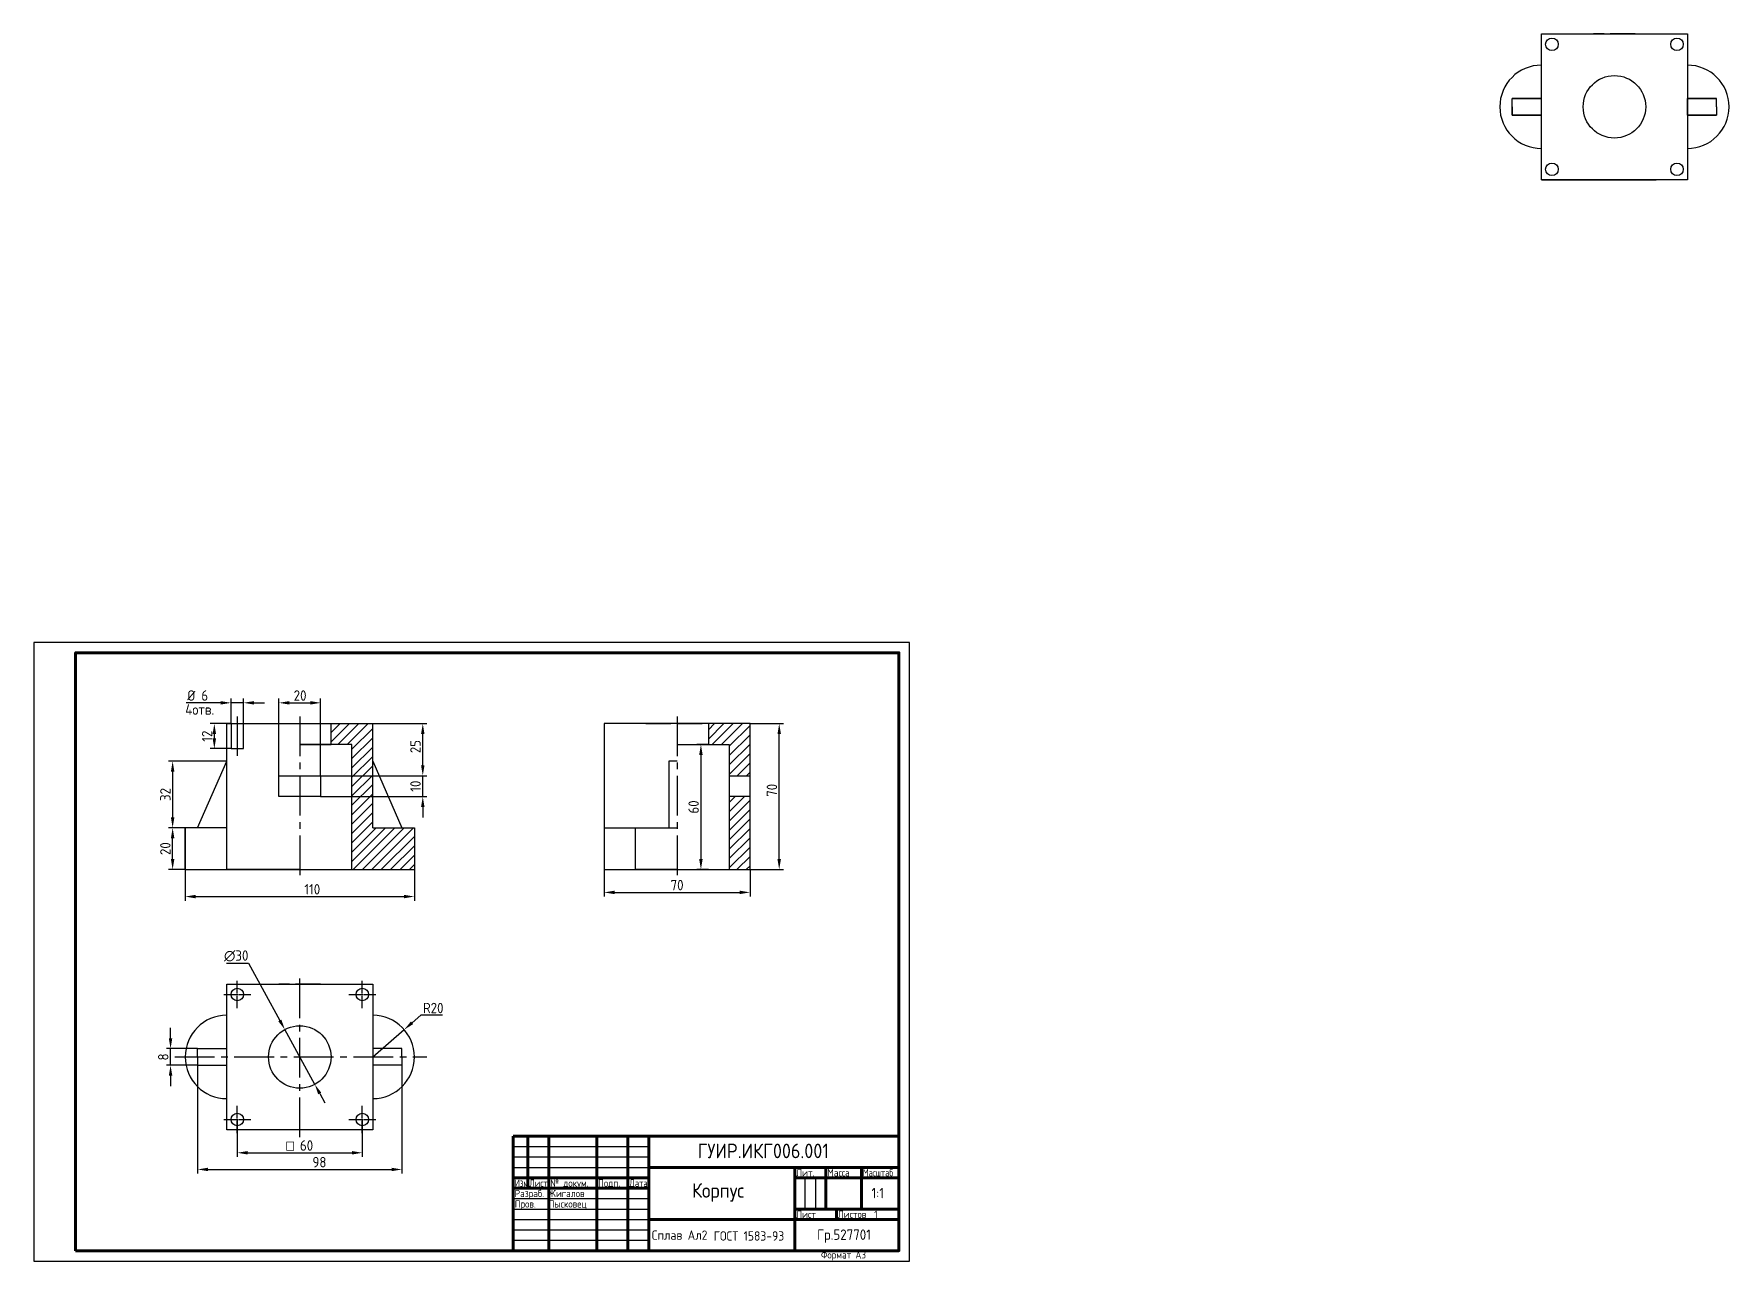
# Model space of a CAD drawing. Header units: millimetres. Extents: x 157 to 970, y 74 to 663.
import ezdxf

# ---------------------------------------------------------------- set-up
doc = ezdxf.new("R2010")
doc.units = ezdxf.units.MM
doc.linetypes.add('ACAD_ISO02W100', pattern=[15, 12, -3])
doc.linetypes.add('осевая2', pattern=[28.575, 19.05, -3.175, 3.175, -3.175])
doc.layers.get('Defpoints').update_dxf_attribs({"color": 5})
doc.layers.add('1-оси', color=1, linetype='осевая2')
doc.layers.add('3-размеры', color=6, linetype='Continuous')
doc.layers.add('2-штриховка', color=7, linetype='Continuous', true_color=0x00c7c7)
doc.layers.add('4-текст', color=7, linetype='Continuous', true_color=0x00ad00)
doc.styles.get("Standard").update_dxf_attribs({"font": 'isocpeur.ttf', "width": 0.9})
doc.dimstyles.new('Standart', dxfattribs={"dimtxt": 5, "dimasz": 5, "dimexe": 2, "dimexo": 0, "dimgap": 1, "dimtad": 1, "dimtoh": 1, "dimdec": 0, "dimtxsty": 'Standard', "dimcen": 2.5, "dimadec": 0, "dimazin": 0, "dimtfac": 1, "dimtdec": 0, "dimtmove": 0, "dimatfit": 3, "dimldrblk": 'DOTSMALL', "dimfxl": 1, "dimarcsym": 0})
pattern_1 = [(45, (180.3117, 73.5414), (-2.245064, 2.245064), [])]

# ---------------------------------------------------------------- blocks, each defined once
blk = doc.blocks.new('*U40')
at = {"layer": '1-оси', "color": 0, "linetype": 'осевая2', "transparency": 16777216}
blk.add_line((0, 38.5), (0, -38.5), dxfattribs=at)
blk = doc.blocks.new('*U41')
at = {"layer": '1-оси', "color": 0, "linetype": 'осевая2', "transparency": 16777216}
blk.add_line((-60, 0), (61, 0), dxfattribs=at)
blk = doc.blocks.new('*U42')
at = {"layer": '1-оси', "color": 0, "linetype": 'осевая2', "transparency": 16777216}
blk.add_line((0, -38.5), (0, 38.5), dxfattribs=at)
blk = doc.blocks.new('*U43')
at = {"layer": '1-оси', "color": 0, "linetype": 'осевая2', "transparency": 16777216}
blk.add_line((0, 38.5), (0, -38.5), dxfattribs=at)
blk = doc.blocks.new('*U44')
at = {"layer": '1-оси', "color": 0, "linetype": 'осевая2', "transparency": 16777216}
for p, q in [((-6.5, 0), (-0.6, 0)), ((0, 0.6), (0, 6.5)), ((0.6, 0), (6.5, 0)), ((0, -6.5), (0, -0.6))]:
    blk.add_line(p, q, dxfattribs=at)
at = {"layer": '1-оси', "color": 0, "linetype": 'Continuous', "transparency": 16777216}
for p, q in [((-0.3, 0), (0.3, 0)), ((0, -0.3), (0, 0.3))]:
    blk.add_line(p, q, dxfattribs=at)
blk = doc.blocks.new('*U45')
at = {"layer": '1-оси', "color": 0, "linetype": 'осевая2', "transparency": 16777216}
for p, q in [((-6.5, 0), (-0.6, 0)), ((0, 0.6), (0, 6.5)), ((0.6, 0), (6.5, 0)), ((0, -6.5), (0, -0.6))]:
    blk.add_line(p, q, dxfattribs=at)
at = {"layer": '1-оси', "color": 0, "linetype": 'Continuous', "transparency": 16777216}
for p, q in [((-0.3, 0), (0.3, 0)), ((0, -0.3), (0, 0.3))]:
    blk.add_line(p, q, dxfattribs=at)
blk = doc.blocks.new('*U46')
at = {"layer": '1-оси', "color": 0, "linetype": 'осевая2', "transparency": 16777216}
for p, q in [((-6.5, 0), (-0.6, 0)), ((0, 0.6), (0, 6.5)), ((0.6, 0), (6.5, 0)), ((0, -6.5), (0, -0.6))]:
    blk.add_line(p, q, dxfattribs=at)
at = {"layer": '1-оси', "color": 0, "linetype": 'Continuous', "transparency": 16777216}
for p, q in [((-0.3, 0), (0.3, 0)), ((0, -0.3), (0, 0.3))]:
    blk.add_line(p, q, dxfattribs=at)
blk = doc.blocks.new('*U47')
at = {"layer": '1-оси', "color": 0, "linetype": 'осевая2', "transparency": 16777216}
for p, q in [((-6.5, 0), (-0.6, 0)), ((0, 0.6), (0, 6.5)), ((0.6, 0), (6.5, 0)), ((0, -6.5), (0, -0.6))]:
    blk.add_line(p, q, dxfattribs=at)
at = {"layer": '1-оси', "color": 0, "linetype": 'Continuous', "transparency": 16777216}
for p, q in [((-0.3, 0), (0.3, 0)), ((0, -0.3), (0, 0.3))]:
    blk.add_line(p, q, dxfattribs=at)
blk = doc.blocks.new('*D48')
at = {"layer": '3-размеры', "color": 0, "lineweight": -2, "transparency": 16777216}
for p, q in [((251.31, 331.54), (251.31, 343.54)), ((257.31, 331.54), (257.31, 343.54)), ((246.31, 341.54), (229.81, 341.54)), ((257.31, 341.54), (251.31, 341.54)), ((262.31, 341.54), (267.31, 341.54))]:
    blk.add_line(p, q, dxfattribs=at)
at = {"layer": '3-размеры', "color": 0, "transparency": 16777216}
for points in [[(246.31, 342.37), (246.31, 340.71), (251.31, 341.54)], [(262.31, 342.37), (262.31, 340.71), (257.31, 341.54)]]:
    blk.add_solid(points, dxfattribs=at)
at = {"layer": 'Defpoints', "color": 0, "transparency": 16777216}
for p in [(257.31, 341.54), (251.31, 331.54), (257.31, 331.54)]:
    blk.add_point(p, dxfattribs=at)
at = {"layer": '3-размеры', "color": 0, "transparency": 16777216, "insert": (235.31, 345.04), "char_height": 5, "attachment_point": 5}
blk.add_mtext('%%c 6', dxfattribs=at)
blk = doc.blocks.new('_DotSmall')
at = {"color": 0, "linetype": 'ByBlock', "const_width": 0.5}
blk.add_lwpolyline([(-0.0625, 0, 1), (0.0625, 0, 1)], format="xyb", close=True, dxfattribs=at)
blk = doc.blocks.new('*D49')
at = {"layer": '3-размеры', "color": 0, "lineweight": -2, "transparency": 16777216}
for p, q in [((222.31, 180.54), (222.31, 185.54)), ((235.31, 175.54), (220.31, 175.54)), ((222.31, 167.54), (222.31, 175.54)), ((235.31, 167.54), (220.31, 167.54)), ((222.31, 162.54), (222.31, 157.54))]:
    blk.add_line(p, q, dxfattribs=at)
at = {"layer": '3-размеры', "color": 0, "transparency": 16777216}
for points in [[(221.48, 180.54), (223.15, 180.54), (222.31, 175.54)], [(221.48, 162.54), (223.15, 162.54), (222.31, 167.54)]]:
    blk.add_solid(points, dxfattribs=at)
at = {"layer": 'Defpoints', "color": 0, "transparency": 16777216}
for p in [(222.31, 175.54), (235.31, 175.54), (235.31, 167.54)]:
    blk.add_point(p, dxfattribs=at)
at = {"layer": '3-размеры', "color": 0, "transparency": 16777216, "insert": (218.81, 171.54), "char_height": 5, "attachment_point": 5, "rotation": 90}
blk.add_mtext('8', dxfattribs=at)
blk = doc.blocks.new('*D50')
at = {"layer": '3-размеры', "color": 0, "lineweight": -2, "transparency": 16777216}
for p, q in [((254.31, 141.54), (254.31, 123.54)), ((314.31, 141.54), (314.31, 123.54)), ((259.31, 125.54), (309.31, 125.54))]:
    blk.add_line(p, q, dxfattribs=at)
at = {"layer": '3-размеры', "color": 0, "transparency": 16777216}
for points in [[(259.31, 126.37), (259.31, 124.71), (254.31, 125.54)], [(309.31, 126.37), (309.31, 124.71), (314.31, 125.54)]]:
    blk.add_solid(points, dxfattribs=at)
at = {"layer": 'Defpoints', "color": 0, "transparency": 16777216}
for p in [(254.31, 141.54), (314.31, 141.54), (314.31, 125.54)]:
    blk.add_point(p, dxfattribs=at)
at = {"layer": '3-размеры', "color": 0, "transparency": 16777216, "insert": (284.31, 129.04), "char_height": 5, "attachment_point": 5}
blk.add_mtext('{\\Fgdt;o} 60', dxfattribs=at)
blk = doc.blocks.new('*D51')
at = {"layer": '3-размеры', "color": 0, "lineweight": -2, "transparency": 16777216}
for p, q in [((342.31, 191.54), (338.18, 187.95)), ((352.82, 191.54), (342.31, 191.54)), ((319.31, 171.54), (334.4, 184.66))]:
    blk.add_line(p, q, dxfattribs=at)
at = {"layer": '3-размеры', "color": 0, "transparency": 16777216}
blk.add_solid([(337.63, 188.57), (338.72, 187.32), (334.4, 184.66)], dxfattribs=at)
at = {"layer": 'Defpoints', "color": 0, "transparency": 16777216}
for p in [(334.4, 184.66), (319.31, 171.54)]:
    blk.add_point(p, dxfattribs=at)
at = {"layer": '3-размеры', "color": 0, "transparency": 16777216, "insert": (348.32, 195.04), "char_height": 5, "attachment_point": 5}
blk.add_mtext('R20', dxfattribs=at)
blk = doc.blocks.new('*D52')
at = {"layer": '3-размеры', "color": 0, "lineweight": -2, "transparency": 16777216}
for p, q in [((229.31, 261.54), (229.31, 246.54)), ((339.31, 261.54), (339.31, 246.54)), ((234.31, 248.54), (334.31, 248.54))]:
    blk.add_line(p, q, dxfattribs=at)
at = {"layer": '3-размеры', "color": 0, "transparency": 16777216}
for points in [[(234.31, 249.37), (234.31, 247.71), (229.31, 248.54)], [(334.31, 249.37), (334.31, 247.71), (339.31, 248.54)]]:
    blk.add_solid(points, dxfattribs=at)
at = {"layer": 'Defpoints', "color": 0, "transparency": 16777216}
for p in [(229.31, 261.54), (339.31, 261.54), (339.31, 248.54)]:
    blk.add_point(p, dxfattribs=at)
at = {"layer": '3-размеры', "color": 0, "transparency": 16777216, "insert": (290.31, 252.04), "char_height": 5, "attachment_point": 5}
blk.add_mtext('110', dxfattribs=at)
blk = doc.blocks.new('*D53')
at = {"layer": '3-размеры', "color": 0, "lineweight": -2, "transparency": 16777216}
for p, q in [((229.31, 281.54), (221.31, 281.54)), ((223.31, 266.54), (223.31, 276.54)), ((229.31, 261.54), (221.31, 261.54))]:
    blk.add_line(p, q, dxfattribs=at)
at = {"layer": '3-размеры', "color": 0, "transparency": 16777216}
for points in [[(222.48, 276.54), (224.15, 276.54), (223.31, 281.54)], [(222.48, 266.54), (224.15, 266.54), (223.31, 261.54)]]:
    blk.add_solid(points, dxfattribs=at)
at = {"layer": 'Defpoints', "color": 0, "transparency": 16777216}
for p in [(223.31, 281.54), (229.31, 281.54), (229.31, 261.54)]:
    blk.add_point(p, dxfattribs=at)
at = {"layer": '3-размеры', "color": 0, "transparency": 16777216, "insert": (219.81, 271.54), "char_height": 5, "attachment_point": 5, "rotation": 90}
blk.add_mtext('20', dxfattribs=at)
blk = doc.blocks.new('*D54')
at = {"layer": '3-размеры', "color": 0, "lineweight": -2, "transparency": 16777216}
for p, q in [((249.31, 313.54), (221.31, 313.54)), ((223.31, 308.54), (223.31, 286.54)), ((223.31, 281.54), (221.31, 281.54))]:
    blk.add_line(p, q, dxfattribs=at)
at = {"layer": '3-размеры', "color": 0, "transparency": 16777216}
for points in [[(222.48, 308.54), (224.15, 308.54), (223.31, 313.54)], [(222.48, 286.54), (224.15, 286.54), (223.31, 281.54)]]:
    blk.add_solid(points, dxfattribs=at)
at = {"layer": 'Defpoints', "color": 0, "transparency": 16777216}
for p in [(249.31, 313.54), (223.31, 281.54), (223.31, 281.54)]:
    blk.add_point(p, dxfattribs=at)
at = {"layer": '3-размеры', "color": 0, "transparency": 16777216, "insert": (219.81, 297.54), "char_height": 5, "attachment_point": 5, "rotation": 90}
blk.add_mtext('32', dxfattribs=at)
blk = doc.blocks.new('*D55')
at = {"layer": '3-размеры', "color": 0, "lineweight": -2, "transparency": 16777216}
for p, q in [((251.31, 331.54), (241.31, 331.54)), ((243.31, 324.54), (243.31, 326.54)), ((251.31, 319.54), (241.31, 319.54))]:
    blk.add_line(p, q, dxfattribs=at)
at = {"layer": '3-размеры', "color": 0, "transparency": 16777216}
for points in [[(242.48, 326.54), (244.15, 326.54), (243.31, 331.54)], [(242.48, 324.54), (244.15, 324.54), (243.31, 319.54)]]:
    blk.add_solid(points, dxfattribs=at)
at = {"layer": 'Defpoints', "color": 0, "transparency": 16777216}
for p in [(243.31, 331.54), (251.31, 331.54), (251.31, 319.54)]:
    blk.add_point(p, dxfattribs=at)
at = {"layer": '3-размеры', "color": 0, "transparency": 16777216, "insert": (239.81, 325.54), "char_height": 5, "attachment_point": 5, "rotation": 90}
blk.add_mtext('12', dxfattribs=at)
blk = doc.blocks.new('*D56')
at = {"layer": '3-размеры', "color": 0, "lineweight": -2, "transparency": 16777216}
for p, q in [((294.31, 331.54), (345.31, 331.54)), ((343.31, 311.54), (343.31, 326.54)), ((294.31, 306.54), (345.31, 306.54))]:
    blk.add_line(p, q, dxfattribs=at)
at = {"layer": '3-размеры', "color": 0, "transparency": 16777216}
for points in [[(342.48, 326.54), (344.15, 326.54), (343.31, 331.54)], [(342.48, 311.54), (344.15, 311.54), (343.31, 306.54)]]:
    blk.add_solid(points, dxfattribs=at)
at = {"layer": 'Defpoints', "color": 0, "transparency": 16777216}
for p in [(294.31, 331.54), (343.31, 331.54), (294.31, 306.54)]:
    blk.add_point(p, dxfattribs=at)
at = {"layer": '3-размеры', "color": 0, "transparency": 16777216, "insert": (339.81, 320.54), "char_height": 5, "attachment_point": 5, "rotation": 90}
blk.add_mtext('25', dxfattribs=at)
blk = doc.blocks.new('*D57')
at = {"layer": '3-размеры', "color": 0, "lineweight": -2, "transparency": 16777216}
for p, q in [((274.31, 306.54), (274.31, 343.54)), ((294.31, 306.54), (294.31, 343.54)), ((279.31, 341.54), (289.31, 341.54))]:
    blk.add_line(p, q, dxfattribs=at)
at = {"layer": '3-размеры', "color": 0, "transparency": 16777216}
for points in [[(279.31, 342.37), (279.31, 340.71), (274.31, 341.54)], [(289.31, 342.37), (289.31, 340.71), (294.31, 341.54)]]:
    blk.add_solid(points, dxfattribs=at)
at = {"layer": 'Defpoints', "color": 0, "transparency": 16777216}
for p in [(294.31, 341.54), (274.31, 306.54), (294.31, 306.54)]:
    blk.add_point(p, dxfattribs=at)
at = {"layer": '3-размеры', "color": 0, "transparency": 16777216, "insert": (284.46, 345.04), "char_height": 5, "attachment_point": 5}
blk.add_mtext('20', dxfattribs=at)
blk = doc.blocks.new('*D58')
at = {"layer": '3-размеры', "color": 0, "lineweight": -2, "transparency": 16777216}
for p, q in [((500.31, 331.54), (516.31, 331.54)), ((514.31, 266.54), (514.31, 326.54)), ((500.31, 261.54), (516.31, 261.54))]:
    blk.add_line(p, q, dxfattribs=at)
at = {"layer": '3-размеры', "color": 0, "transparency": 16777216}
for points in [[(513.48, 326.54), (515.15, 326.54), (514.31, 331.54)], [(513.48, 266.54), (515.15, 266.54), (514.31, 261.54)]]:
    blk.add_solid(points, dxfattribs=at)
at = {"layer": 'Defpoints', "color": 0, "transparency": 16777216}
for p in [(500.31, 331.54), (514.31, 331.54), (500.31, 261.54)]:
    blk.add_point(p, dxfattribs=at)
at = {"layer": '3-размеры', "color": 0, "transparency": 16777216, "insert": (510.81, 299.54), "char_height": 5, "attachment_point": 5, "rotation": 90}
blk.add_mtext('70', dxfattribs=at)
blk = doc.blocks.new('*D59')
at = {"layer": '3-размеры', "color": 0, "lineweight": -2, "transparency": 16777216}
for p, q in [((430.31, 261.54), (430.31, 248.54)), ((500.31, 261.54), (500.31, 248.54)), ((435.31, 250.54), (495.31, 250.54))]:
    blk.add_line(p, q, dxfattribs=at)
at = {"layer": '3-размеры', "color": 0, "transparency": 16777216}
for points in [[(435.31, 251.37), (435.31, 249.71), (430.31, 250.54)], [(495.31, 251.37), (495.31, 249.71), (500.31, 250.54)]]:
    blk.add_solid(points, dxfattribs=at)
at = {"layer": 'Defpoints', "color": 0, "transparency": 16777216}
for p in [(430.31, 261.54), (500.31, 261.54), (500.31, 250.54)]:
    blk.add_point(p, dxfattribs=at)
at = {"layer": '3-размеры', "color": 0, "transparency": 16777216, "insert": (465.31, 254.04), "char_height": 5, "attachment_point": 5}
blk.add_mtext('70', dxfattribs=at)
blk = doc.blocks.new('*D60')
at = {"layer": '3-размеры', "color": 0, "lineweight": -2, "transparency": 16777216}
for p, q in [((343.31, 311.54), (343.31, 316.54)), ((294.31, 306.54), (345.31, 306.54)), ((343.31, 296.54), (343.31, 306.54)), ((294.31, 296.54), (345.31, 296.54)), ((343.31, 291.54), (343.31, 286.54))]:
    blk.add_line(p, q, dxfattribs=at)
at = {"layer": '3-размеры', "color": 0, "transparency": 16777216}
for points in [[(342.48, 311.54), (344.15, 311.54), (343.31, 306.54)], [(342.48, 291.54), (344.15, 291.54), (343.31, 296.54)]]:
    blk.add_solid(points, dxfattribs=at)
at = {"layer": 'Defpoints', "color": 0, "transparency": 16777216}
for p in [(294.31, 306.54), (343.31, 306.54), (294.31, 296.54)]:
    blk.add_point(p, dxfattribs=at)
at = {"layer": '3-размеры', "color": 0, "transparency": 16777216, "insert": (339.81, 301.54), "char_height": 5, "attachment_point": 5, "rotation": 90}
blk.add_mtext('10', dxfattribs=at)
blk = doc.blocks.new('*D61')
at = {"layer": '3-размеры', "color": 0, "lineweight": -2, "transparency": 16777216}
for p, q in [((235.31, 167.54), (235.31, 115.54)), ((333.31, 167.54), (333.31, 115.54)), ((240.31, 117.54), (328.31, 117.54))]:
    blk.add_line(p, q, dxfattribs=at)
at = {"layer": '3-размеры', "color": 0, "transparency": 16777216}
for points in [[(240.31, 118.37), (240.31, 116.71), (235.31, 117.54)], [(328.31, 118.37), (328.31, 116.71), (333.31, 117.54)]]:
    blk.add_solid(points, dxfattribs=at)
at = {"layer": 'Defpoints', "color": 0, "transparency": 16777216}
for p in [(235.31, 167.54), (333.31, 167.54), (333.31, 117.54)]:
    blk.add_point(p, dxfattribs=at)
at = {"layer": '3-размеры', "color": 0, "transparency": 16777216, "insert": (293.75, 121.04), "char_height": 5, "attachment_point": 5}
blk.add_mtext('98', dxfattribs=at)
blk = doc.blocks.new('*D62')
at = {"layer": '3-размеры', "color": 0, "lineweight": -2, "transparency": 16777216}
for p, q in [((480.31, 321.54), (474.75, 321.54)), ((476.75, 316.54), (476.75, 266.54)), ((480.31, 261.54), (474.75, 261.54))]:
    blk.add_line(p, q, dxfattribs=at)
at = {"layer": '3-размеры', "color": 0, "transparency": 16777216}
for points in [[(475.91, 316.54), (477.58, 316.54), (476.75, 321.54)], [(475.91, 266.54), (477.58, 266.54), (476.75, 261.54)]]:
    blk.add_solid(points, dxfattribs=at)
at = {"layer": 'Defpoints', "color": 0, "transparency": 16777216}
for p in [(480.31, 321.54), (476.75, 261.54), (480.31, 261.54)]:
    blk.add_point(p, dxfattribs=at)
at = {"layer": '3-размеры', "color": 0, "transparency": 16777216, "insert": (473.25, 291.54), "char_height": 5, "attachment_point": 5, "rotation": 90}
blk.add_mtext('60', dxfattribs=at)
blk = doc.blocks.new('*D63')
at = {"layer": '3-размеры', "color": 0, "lineweight": -2, "transparency": 16777216}
for p, q in [((249.07, 216.54), (259.75, 216.54)), ((259.75, 216.54), (274.73, 189.1)), ((291.5, 158.38), (277.12, 184.71)), ((293.89, 153.99), (296.29, 149.6))]:
    blk.add_line(p, q, dxfattribs=at)
at = {"layer": '3-размеры', "color": 0, "transparency": 16777216}
for points in [[(275.46, 189.5), (274, 188.7), (277.12, 184.71)], [(294.63, 154.39), (293.16, 153.59), (291.5, 158.38)]]:
    blk.add_solid(points, dxfattribs=at)
at = {"layer": 'Defpoints', "color": 0, "transparency": 16777216}
for p in [(277.12, 184.71), (291.5, 158.38)]:
    blk.add_point(p, dxfattribs=at)
at = {"layer": '3-размеры', "color": 0, "transparency": 16777216, "insert": (253.8, 220.04), "char_height": 5, "attachment_point": 5}
blk.add_mtext('∅30', dxfattribs=at)
blk = doc.blocks.new('*U38')
at = {"layer": '3-размеры', "color": 0, "linetype": 'осевая2', "transparency": 16777216}
blk.add_line((0, 9.5), (0, -9.5), dxfattribs=at)

msp = doc.modelspace()

# ---------------------------------------------------------------- hatches: boundary and pattern name
at = {"layer": '2-штриховка'}
h = msp.add_hatch(dxfattribs=at)
h.set_pattern_fill('ANSI31', color=256)
h.set_pattern_definition(pattern_1)
h.paths.add_polyline_path([(319.31, 281.54), (319.31, 313.54), (319.31, 331.54), (299.31, 331.54), (299.31, 321.54), (309.31, 321.54), (309.31, 261.54), (319.31, 261.54), (339.31, 261.54), (339.31, 281.54)])
h = msp.add_hatch(dxfattribs=at)
h.set_pattern_fill('ANSI31', color=256)
h.set_pattern_definition(pattern_1)
h.paths.add_polyline_path([(490.31, 261.54), (500.31, 261.54), (500.31, 296.54), (490.31, 296.54)])
h.paths.add_polyline_path([(490.31, 321.54), (490.31, 306.54), (500.31, 306.54), (500.31, 331.54), (480.31, 331.54), (480.31, 321.54)])

# ---------------------------------------------------------------- linework, layer by layer
for p, q in [((880.02, 662.65), (950.02, 662.65)), ((880.02, 592.65), (880.02, 662.65)), ((950.02, 662.65), (950.02, 592.65)), ((866.02, 627.65), (866.02, 631.65)), ((866.02, 631.65), (880.02, 631.65)), ((880.02, 631.65, 52), (866.02, 631.65, 20)), ((866.02, 627.65), (866.02, 623.65)), ((964.02, 631.65), (950.02, 631.65)), ((950.02, 623.65, 20), (950.02, 631.65, 20)), ((950.02, 631.65, 20), (950.02, 631.65, 52)), ((950.02, 631.65, 52), (950.02, 623.65, 52)), ((950.02, 631.65, 52), (964.02, 631.65, 20)), ((964.02, 627.65), (964.02, 631.65)), ((964.02, 627.65), (964.02, 623.65)), ((866.02, 623.65), (880.02, 623.65)), ((964.02, 623.65), (950.02, 623.65)), ((950.02, 623.65, 20), (950.02, 623.65, 52)), ((950.02, 592.65), (880.02, 592.65)), ((880.02, 592.65), (935.02, 592.65)), ((880.02, 592.65), (910.02, 592.65)), ((880.02, 592.65), (915.02, 592.65)), ((915.02, 592.65, 35), (905.02, 592.65, 35)), ((905.02, 592.65, 35), (905.02, 592.65, 35)), ((905.02, 592.65, 35), (905.02, 592.65, 45)), ((905.02, 592.65, 45), (905.02, 592.65, 45)), ((905.02, 592.65, 45), (925.02, 592.65, 45)), ((915.02, 592.65, 35), (915.02, 592.65, 35)), ((925.02, 592.65, 35), (915.02, 592.65, 35)), ((925.02, 592.65, 45), (925.02, 592.65, 45)), ((925.02, 592.65, 45), (925.02, 592.65, 35)), ((249.31, 281.54), (249.31, 331.54)), ((249.31, 331.54), (319.31, 331.54)), ((251.31, 331.54), (251.31, 319.54)), ((257.31, 319.54), (257.31, 331.54)), ((299.31, 321.54), (299.31, 331.54)), ((319.31, 281.54), (319.31, 331.54)), ((500.31, 331.54), (430.31, 331.54)), ((430.31, 331.54), (430.31, 261.54)), ((480.31, 331.54), (480.31, 321.54)), ((500.31, 261.54), (500.31, 331.54)), ((251.31, 319.54), (257.31, 319.54)), ((309.31, 321.54), (284.31, 321.54)), ((284.31, 321.54), (299.31, 321.54)), ((309.31, 261.54), (309.31, 321.54)), ((465.31, 321.54), (490.31, 321.54)), ((490.31, 321.54), (490.31, 261.54)), ((235.31, 281.54), (249.31, 313.54)), ((249.31, 281.54), (249.31, 313.54)), ((319.31, 281.54), (319.31, 313.54)), ((319.31, 313.54), (333.31, 281.54)), ((465.31, 313.54), (461.31, 313.54)), ((461.31, 313.54), (461.31, 281.54)), ((274.31, 296.54), (274.31, 306.54)), ((274.31, 306.54), (284.31, 306.54)), ((284.31, 306.54), (294.31, 306.54)), ((294.31, 306.54), (294.31, 296.54)), ((490.31, 306.54), (500.31, 306.54)), ((294.31, 296.54), (274.31, 296.54)), ((500.31, 296.54), (490.31, 296.54)), ((229.31, 261.54), (229.31, 281.54)), ((249.31, 281.54), (229.31, 281.54)), ((229.31, 281.54), (229.31, 261.54)), ((249.31, 261.54), (249.31, 281.54)), ((319.31, 281.54), (339.31, 281.54)), ((339.31, 281.54), (339.31, 261.54)), ((430.31, 281.54), (465.31, 281.54)), ((445.31, 261.54), (445.31, 281.54)), ((229.31, 261.54), (339.31, 261.54)), ((284.31, 261.54), (249.31, 261.54)), ((284.31, 261.54), (319.31, 261.54)), ((430.31, 261.54), (500.31, 261.54)), ((465.31, 261.54), (445.31, 261.54)), ((465.31, 261.54), (485.31, 261.54)), ((249.31, 206.54), (319.31, 206.54)), ((249.31, 136.54), (249.31, 206.54)), ((319.31, 206.54), (319.31, 136.54)), ((235.31, 171.54), (235.31, 175.54)), ((235.31, 175.54), (249.31, 175.54)), ((235.31, 171.54), (235.31, 167.54)), ((333.31, 175.54), (319.31, 175.54)), ((333.31, 171.54), (333.31, 175.54)), ((333.31, 171.54), (333.31, 167.54)), ((235.31, 167.54), (249.31, 167.54)), ((333.31, 167.54), (319.31, 167.54)), ((319.31, 136.54), (249.31, 136.54)), ((521.75, 118.54), (521.75, 113.54))]:
    msp.add_line(p, q)
at = {"linetype": 'ACAD_ISO02W100', "lineweight": 30}
for p, q in [((925.02, 662.65), (905.02, 662.65)), ((925.02, 592.65), (905.02, 592.65)), ((299.31, 321.54), (299.31, 331.54)), ((450.31, 331.54), (480.31, 331.54)), ((294.31, 206.54), (274.31, 206.54)), ((294.31, 136.54), (274.31, 136.54))]:
    msp.add_line(p, q, dxfattribs=at)
at = {"extrusion": (-1, 0, 0)}
for p, q in [((866.02, 623.65, 20), (866.02, 631.65, 20)), ((880.02, 623.65, 52), (880.02, 631.65, 52)), ((880.02, 631.65, 52), (880.02, 631.65, 20)), ((880.02, 623.65, 52), (866.02, 623.65, 20)), ((880.02, 623.65, 20), (880.02, 623.65, 52))]:
    msp.add_line(p, q, dxfattribs=at)
at = {"extrusion": (1, 0, 0)}
msp.add_line((950.02, 623.65, 52), (964.02, 623.65, 20), dxfattribs=at)
at = {"lineweight": 60}
for p, q in [((571.75, 133.54), (386.75, 133.54)), ((386.75, 78.54), (386.75, 133.54)), ((393.75, 133.54), (393.75, 108.54)), ((403.75, 78.54), (403.75, 133.54)), ((426.75, 133.54), (426.75, 78.54)), ((441.75, 78.54), (441.75, 133.54)), ((451.75, 133.54), (451.75, 78.54)), ((451.75, 118.54), (571.75, 118.54)), ((521.75, 78.54), (521.75, 118.54)), ((536.75, 118.54), (536.75, 98.54)), ((553.75, 98.54), (553.75, 118.54)), ((386.75, 113.54), (451.75, 113.54)), ((386.75, 108.54), (451.75, 108.54)), ((521.75, 113.54), (571.75, 113.54)), ((521.75, 98.54), (571.75, 98.54)), ((541.75, 93.54), (541.75, 98.54)), ((451.75, 93.54), (571.75, 93.54))]:
    msp.add_line(p, q, dxfattribs=at)
at = {"lineweight": -3}
for p, q in [((386.75, 128.54), (451.75, 128.54)), ((386.75, 123.54), (451.75, 123.54)), ((386.75, 118.54), (451.75, 118.54)), ((526.75, 98.54), (526.75, 113.54)), ((531.75, 113.54), (531.75, 98.54)), ((386.75, 103.54), (451.75, 103.54)), ((386.75, 98.54), (451.75, 98.54)), ((386.75, 93.54), (451.75, 93.54)), ((386.75, 88.54), (451.75, 88.54)), ((386.75, 83.54), (451.75, 83.54))]:
    msp.add_line(p, q, dxfattribs=at)
at = {"lineweight": 60}
msp.add_lwpolyline([(176.75, 78.54), (571.75, 78.54), (571.75, 365.54), (176.75, 365.54)], close=True, dxfattribs=at)
for centre, radius in [((885.02, 657.65), 3), ((945.02, 657.65), 3), ((915.02, 627.65), 15), ((885.02, 597.65), 3), ((945.02, 597.65), 3), ((254.31, 201.54), 3), ((314.31, 201.54), 3), ((284.31, 171.54), 15), ((254.31, 141.54), 3), ((314.31, 141.54), 3)]:
    msp.add_circle(centre, radius)
for centre, start, end in [((880.02, 627.65), 90, 270), ((950.02, 627.65), 270, 90), ((249.31, 171.54), 90, 270), ((319.31, 171.54), 270, 90)]:
    msp.add_arc(centre, 20, start, end)
at = {"layer": 'Defpoints'}
msp.add_lwpolyline([(156.75, 73.54), (576.75, 73.54), (576.75, 370.54), (156.75, 370.54)], close=True, dxfattribs=at)

# ---------------------------------------------------------------- block references
at = {"layer": '1-оси', "linetype": 'осевая2'}
for name, p in [('*U40', (284.31, 296.54)), ('*U43', (465.31, 296.54)), ('*U45', (254.31, 201.54)), ('*U42', (284.31, 171.54)), ('*U44', (314.31, 201.54)), ('*U41', (284.31, 171.54)), ('*U46', (254.31, 141.54)), ('*U47', (314.31, 141.54))]:
    msp.add_blockref(name, p, dxfattribs=at)
at = {"layer": '3-размеры', "linetype": 'осевая2'}
msp.add_blockref('*U38', (254.31, 325.54), dxfattribs=at)

# ---------------------------------------------------------------- texts
at = {"lineweight": -3, "width": 0.9}
msp.add_text('Формат А3', height=3.5, dxfattribs=at).set_placement((534.35, 74.79))
at = {"layer": '3-размеры', "width": 0.9}
msp.add_text('4отв.', height=5, dxfattribs=at).set_placement((229.38, 335.81))
at = {"layer": '4-текст', "width": 0.9}
for s, height, p in [('ГУИР.ИКГ006.001', 7, (475.18, 122.93)), ('Корпус', 7, (472.46, 103.96)), ('1:1', 5, (558.58, 103.71)), ('1', 3.5, (559.89, 94.2)), ('Сплав Ал2', 4.5, (453.18, 83.76)), ('ГОСТ 1583-93', 4.5, (482.88, 83.37)), ('Гр.527701', 5, (532.48, 83.74))]:
    msp.add_text(s, height=height, dxfattribs=at).set_placement(p)
at = {"layer": '4-текст', "lineweight": -3}
for s, width, p in [('Лит.', 0.9, (522.42, 114.24)), ('Масса', 0.9, (537.42, 114.24)), ('Масштаб', 0.8, (554.42, 114.24)), ('Изм.', 0.7, (387.42, 109.24)), ('Разраб. Жигалов', 0.9, (387.42, 104.24)), ('Лист', 0.75, (394.42, 109.24)), ('№ докум.', 0.9, (404.42, 109.24)), ('Подп.', 0.9, (427.42, 109.24)), ('Дата', 0.75, (442.42, 109.24)), ('Пров.   Лысковец', 0.9, (387.42, 99.24)), ('Лист', 0.9, (522.42, 94.24)), ('Листов', 0.9, (542.42, 94.24))]:
    msp.add_text(s, height=3.5, dxfattribs=dict(at, width=width)).set_placement(p)

# ---------------------------------------------------------------- dimensions: what is measured, and where the dimension line sits
at = {"layer": '3-размеры'}
for base, p1, p2, text, picture, middle in [((257.31, 341.54), (251.31, 331.54), (257.31, 331.54), '%%c <>', '*D48', (235.31, 341.54)), ((314.31, 125.54), (254.31, 141.54), (314.31, 141.54), '{\\Fgdt;o} <>', '*D50', (284.31, 125.54))]:
    dim = msp.add_linear_dim(base=base, p1=p1, p2=p2, text=text, dimstyle='Standart', dxfattribs=at)
    dim.commit()
    dim.dimension.update_dxf_attribs({"geometry": picture, "text_midpoint": middle, "dimtype": 160})
for base, p1, p2, picture, middle in [((294.31, 341.54), (274.31, 306.54), (294.31, 306.54), '*D57', (284.46, 341.54)), ((339.31, 248.54), (229.31, 261.54), (339.31, 261.54), '*D52', (290.31, 248.54)), ((500.31, 250.54), (430.31, 261.54), (500.31, 261.54), '*D59', (465.31, 250.54)), ((333.31, 117.54), (235.31, 167.54), (333.31, 167.54), '*D61', (293.75, 117.54))]:
    dim = msp.add_linear_dim(base=base, p1=p1, p2=p2, dimstyle='Standart', dxfattribs=at)
    dim.commit()
    dim.dimension.update_dxf_attribs({"geometry": picture, "text_midpoint": middle, "dimtype": 160})
for base, p1, p2, picture, middle in [((243.31, 331.54), (251.31, 319.54), (251.31, 331.54), '*D55', (243.31, 325.54)), ((343.31, 331.54), (294.31, 306.54), (294.31, 331.54), '*D56', (343.31, 320.54)), ((514.31, 331.54), (500.31, 261.54), (500.31, 331.54), '*D58', (514.31, 299.54)), ((476.75, 261.54), (480.31, 321.54), (480.31, 261.54), '*D62', (476.75, 291.54)), ((223.31, 281.54), (249.31, 313.54), (223.31, 281.54), '*D54', (223.31, 297.54)), ((343.31, 306.54), (294.31, 296.54), (294.31, 306.54), '*D60', (343.31, 301.54)), ((223.31, 281.54), (229.31, 261.54), (229.31, 281.54), '*D53', (223.31, 271.54)), ((222.31, 175.54), (235.31, 167.54), (235.31, 175.54), '*D49', (222.31, 171.54))]:
    dim = msp.add_linear_dim(base=base, p1=p1, p2=p2, angle=90, dimstyle='Standart', dxfattribs=at)
    dim.commit()
    dim.dimension.update_dxf_attribs({"geometry": picture, "text_midpoint": middle, "dimtype": 160})
dim = msp.add_diameter_dim_2p(p1=(291.5, 158.38), p2=(277.12, 184.71), dimstyle='Standart', dxfattribs=at)
dim.commit()
dim.dimension.update_dxf_attribs({"geometry": '*D63', "text_midpoint": (253.8, 216.54), "dimtype": 163})
dim = msp.add_radius_dim(center=(319.31, 171.54), mpoint=(334.4, 184.66), dimstyle='Standart', dxfattribs=at)
dim.commit()
dim.dimension.update_dxf_attribs({"geometry": '*D51', "text_midpoint": (348.32, 191.54), "dimtype": 164})

doc.saveas('drawing.dxf')
